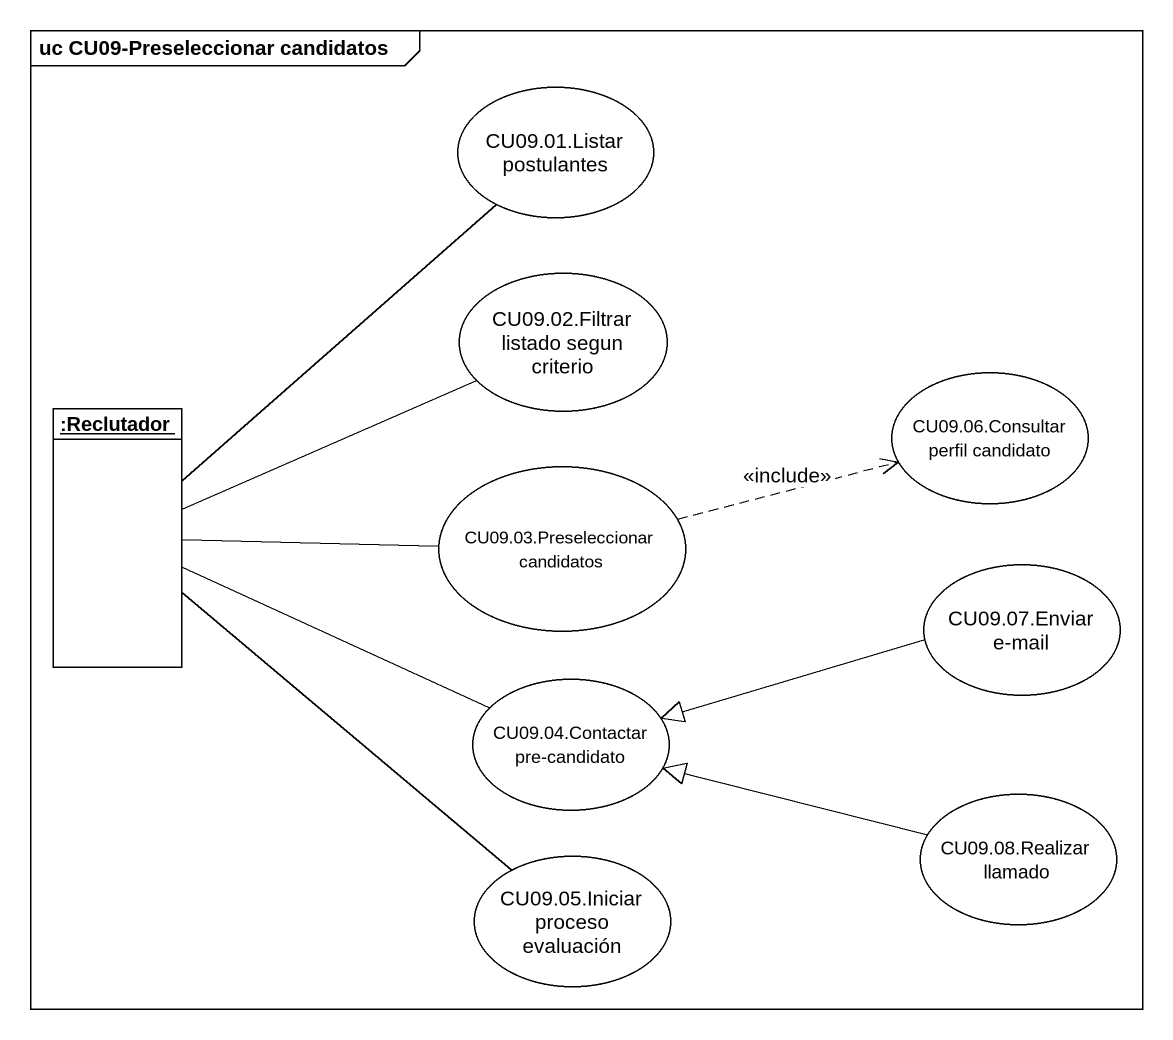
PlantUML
@startuml
mainframe uc CU09-Preseleccionar candidatos
allowmixing
hide circle
hide empty members
usecase "CU09.01.Listar postulantes" as CU09_01_Listar_postulantes
usecase "CU09.02.Filtrar listado segun criterio" as CU09_02_Filtrar_listado
object ":Reclutador" as Reclutador
usecase "CU09.06.Consultar perfil candidato" as CU09_06_Consultar_perfil
usecase "CU09.03.Preseleccionar candidatos" as CU09_03_Preseleccionar
usecase "CU09.07.Enviar e-mail" as CU09_07_Enviar_e_mail
usecase "CU09.04.Contactar pre-candidato" as CU09_04_Contactar_pre
usecase "CU09.05.Iniciar proceso evaluación" as CU09_05_Iniciar_proceso
usecase "CU09.08.Realizar llamado" as CU09_08_Realizar_llamado
Reclutador -up- CU09_01_Listar_postulantes
Reclutador -right- CU09_02_Filtrar_listado
Reclutador -right- CU09_03_Preseleccionar
Reclutador -right- CU09_04_Contactar_pre
Reclutador -- CU09_05_Iniciar_proceso
CU09_03_Preseleccionar .right.> CU09_06_Consultar_perfil : <<include>>
CU09_07_Enviar_e_mail -left-|> CU09_04_Contactar_pre
CU09_08_Realizar_llamado -left-|> CU09_04_Contactar_pre
@enduml
